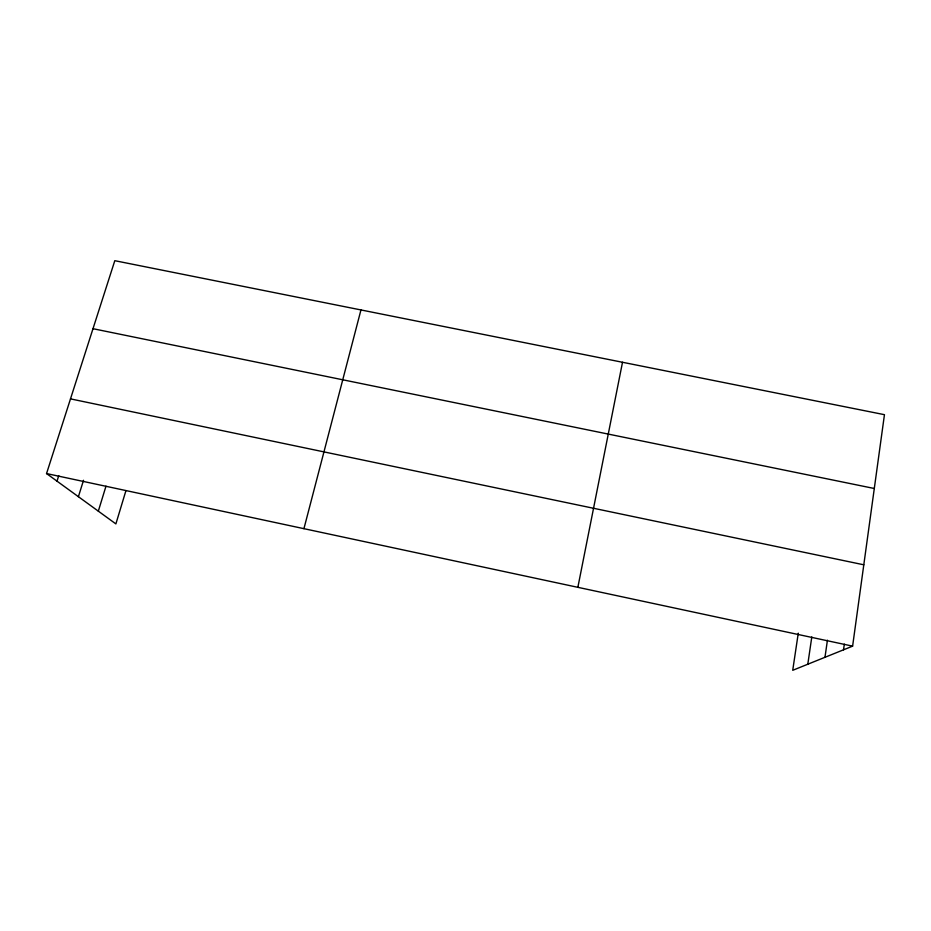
<?xml version="1.0" encoding="UTF-8"?>
<svg xmlns="http://www.w3.org/2000/svg" width="931" height="931" viewBox="0 0 931 931"><rect width="100%" height="100%" fill="white"/><g stroke="black" fill="none" stroke-linecap="round" stroke-linejoin="round"><path stroke-width="1.4" d="M798.274 633.173L792.723 670.308L852.61 646.149L884.45 414.679L114.804 260.692L46.55 473.565L115.886 523.909L125.941 490.625M843.521 649.815L844.312 644.136M824.982 657.286L827.426 640.202M807.805 664.222L811.797 636.944M577.86 587.321L622.513 362.264M303.937 528.668L360.96 309.942M98.325 511.154L105.983 486.18M78.402 496.689L83.522 480.28M57.012 481.164L58.758 475.648M93.007 328.701L874.29 488.496M70.5 398.875L863.805 564.803M46.55 473.565L852.61 646.149"/></g></svg>
